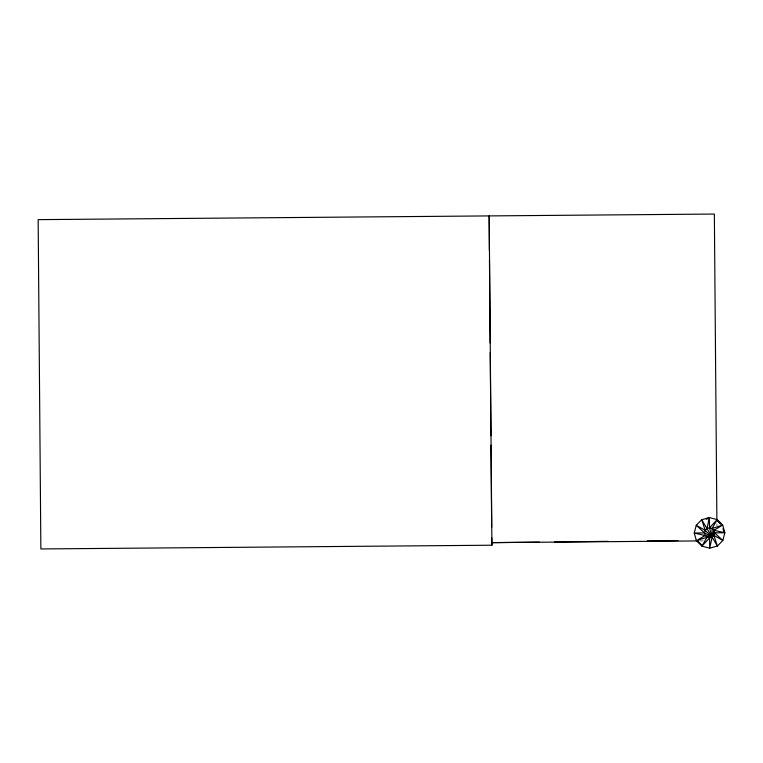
<?xml version="1.0" encoding="UTF-8"?>
<svg xmlns="http://www.w3.org/2000/svg" width="763" height="763" viewBox="0 0 763 763"><rect width="100%" height="100%" fill="white"/><g stroke="black" fill="none" stroke-linecap="round" stroke-linejoin="round"><path stroke-width="0.57" stroke-dasharray="3.81 2.86" d="M699.843 540.919L703.286 540.891M716.915 523.656L716.934 525.936"/><path stroke-width="1.14" d="M706.977 528.559L709.428 517.581L717.163 519.613L722.695 525.058L724.85 532.755L722.828 540.49L717.382 546.022L709.676 548.177L701.941 546.146L696.409 540.709L694.254 533.003L696.285 525.268L701.731 519.737L709.428 517.581L709.514 527.853L712.127 537.2L709.676 548.177L709.6 537.905L712.127 537.2L713.92 535.378L714.578 532.841L713.872 530.304L712.051 528.521L709.514 527.853L706.977 528.559L705.193 530.38L704.526 532.917L705.231 535.454L707.053 537.247L709.6 537.905L701.941 546.146L707.053 537.247L712.127 537.2L714.578 532.841L724.85 532.755L713.872 530.304L712.127 537.2L694.254 533.003L704.526 532.917L712.127 537.2L712.051 528.521L717.163 519.613L709.514 527.853M705.231 535.454L696.409 540.709L707.053 537.247M713.872 530.304L722.695 525.058L712.051 528.521M706.271 519.126L709.428 518.239A14.64 14.64 0 0 0 706.156 518.64M539.298 542.111L491.801 542.636L491.763 537.886M554.711 541.94L608.063 541.349M647.186 540.919L678.011 540.576M697.983 540.929L491.801 542.636L491.906 545.221L40.868 548.95L38.15 219.639L714.359 214.05L716.886 520.576M712.127 537.2L705.193 530.38L696.285 525.268L704.526 532.917M714.578 532.841L722.828 540.49L713.92 535.378L717.382 546.022L701.731 519.737L705.193 530.38M720.634 523.914L716.839 520.185L720.634 523.904M696.972 540.366L702.275 545.583M723.019 528.549L723.896 531.706M491.906 545.221L489.178 215.91L489.379 250.369M489.465 259.868L490.151 343.035M490.228 352.544L490.914 435.711M490.99 445.211L491.668 527.195"/></g></svg>
